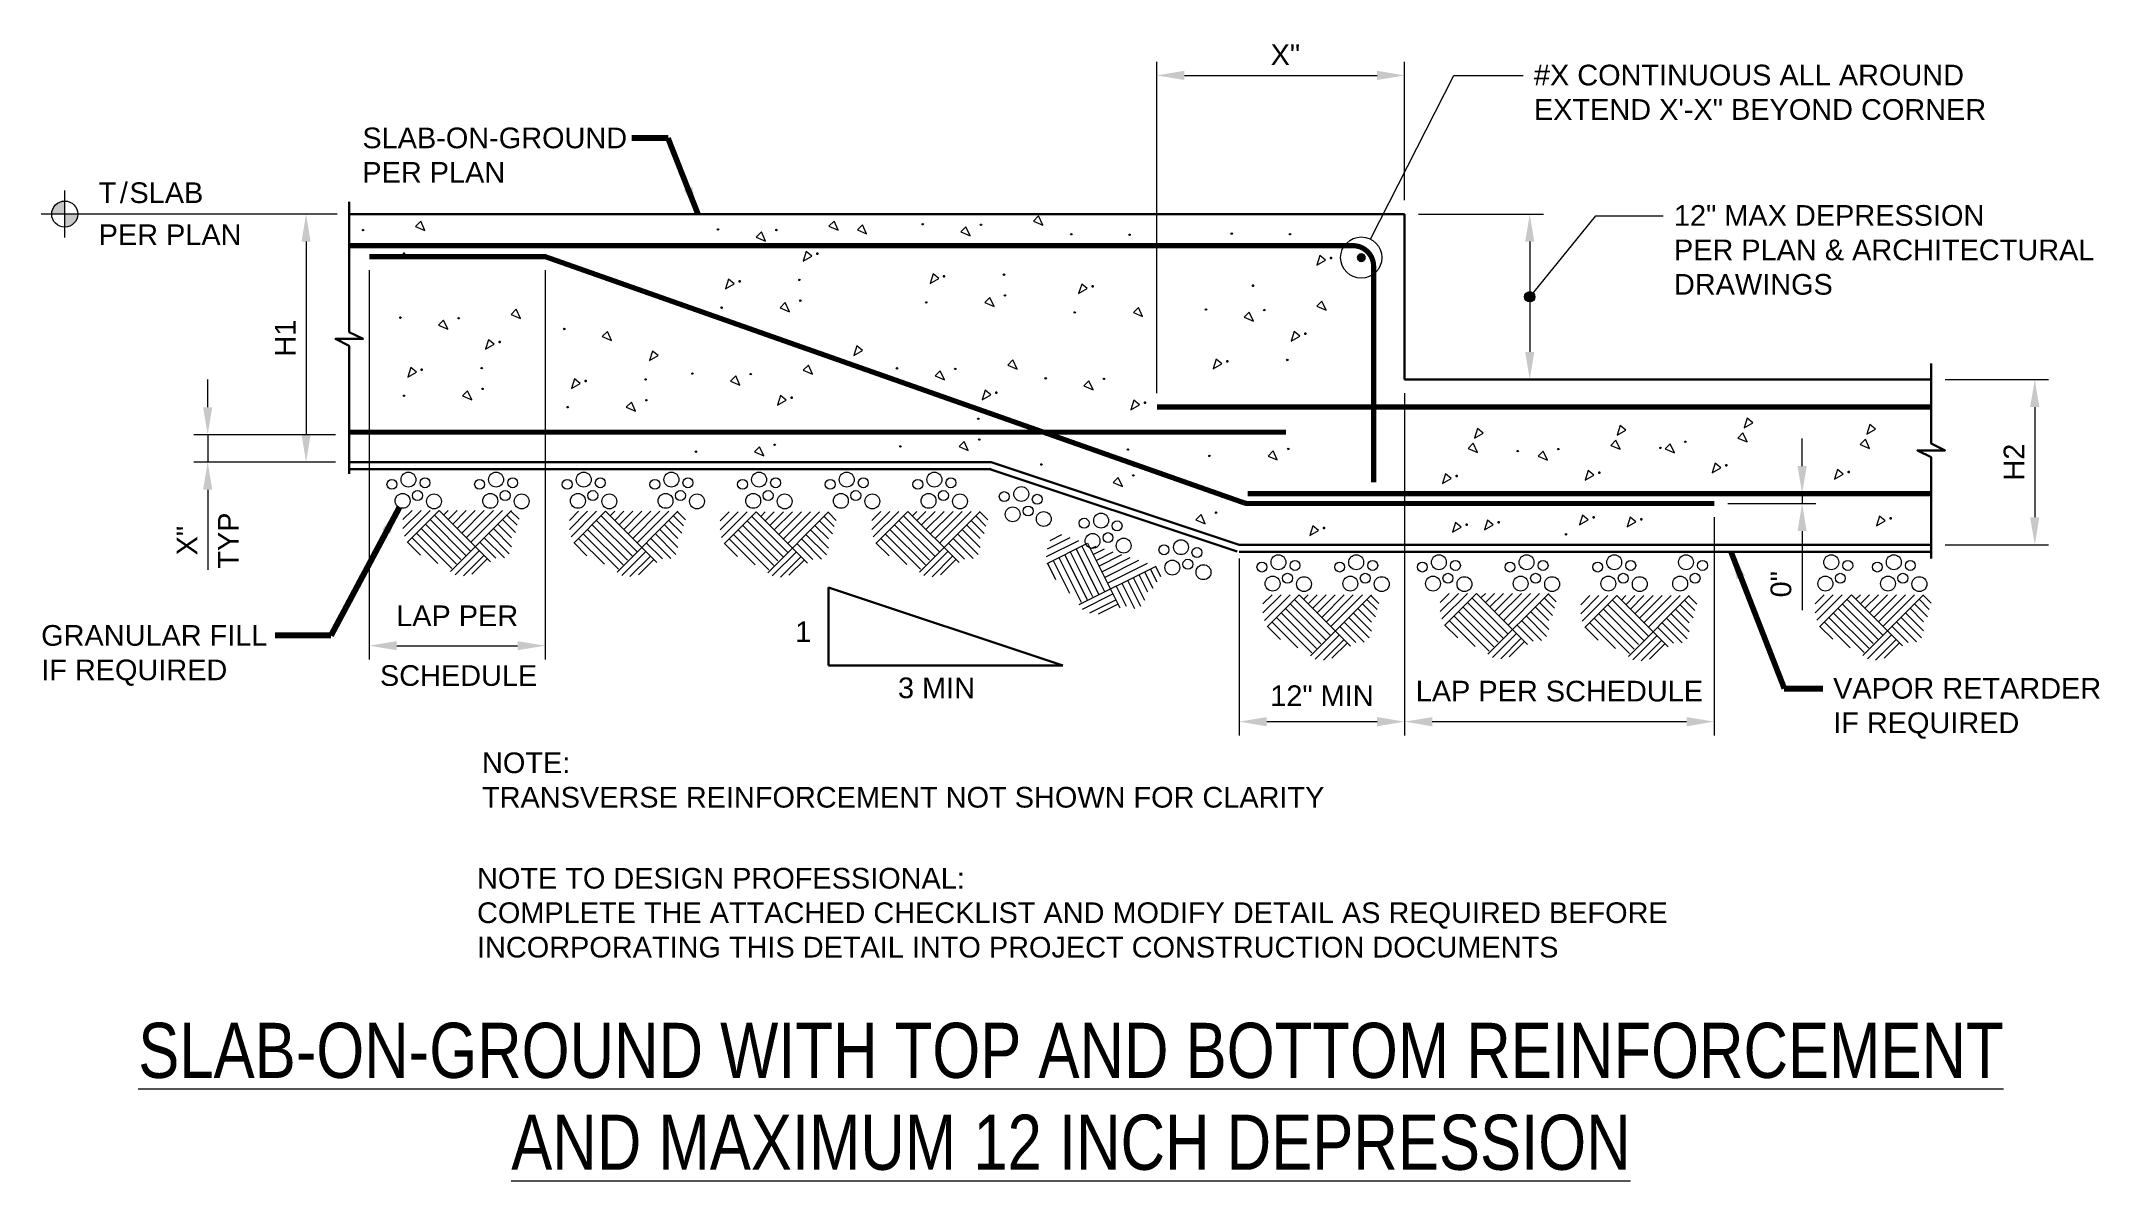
# Model space of a CAD drawing. Header units: inches. Extents: x 762 to 912, y 573 to 656.
import ezdxf

# ---------------------------------------------------------------- set-up
doc = ezdxf.new("R2010")
doc.units = ezdxf.units.IN
doc.header["$LTSCALE"] = 5
doc.header["$MEASUREMENT"] = 0
doc.linetypes.add('HIDDEN', pattern=[0.375, 0.25, -0.125])
for name, color, linetype, lineweight in [('S-ANNO-DIMS', 1, 'Continuous', 20), ('S-ANNO-TEXT', 7, 'Continuous', 20), ('S-DELT-PATT', 7, 'Continuous', 15), ('S-DETL', 3, 'Continuous', 30)]:
    doc.layers.add(name, color=color, linetype=linetype, lineweight=lineweight)
doc.styles.add('Romans', font='arial.ttf')
doc.dimstyles.get("Standard").update_dxf_attribs({"dimtxt": 0.18, "dimasz": 0.18, "dimexe": 0.18, "dimexo": 0.0625, "dimgap": 0.09, "dimtad": 0, "dimtih": 1, "dimtoh": 1, "dimdec": 4, "dimzin": 0, "dimdsep": 46, "dimtxsty": 'Standard', "dimcen": 0.09, "dimadec": 0, "dimazin": 0, "dimtfac": 1, "dimtdec": 4, "dimtofl": 0, "dimtmove": 0, "dimatfit": 3, "dimfxl": 1, "dimtolj": 1, "dimtzin": 0, "dimarcsym": 0})

# ---------------------------------------------------------------- blocks, each defined once
blk = doc.blocks.new('*D1')
at = {"layer": 'Defpoints', "color": 0, "transparency": 16777216}
for p in [(861.21, 631.02), (849.21, 619.02), (861.21, 606.19)]:
    blk.add_point(p, dxfattribs=at)
at = {"layer": 'S-ANNO-DIMS', "transparency": 16777216}
for p, q in [((861.21, 630.02), (861.21, 605.19)), ((849.21, 618.02), (849.21, 605.19)), ((851.21, 606.19), (859.21, 606.19))]:
    blk.add_line(p, q, dxfattribs=at)
for points in [[(851.21, 606.52), (851.21, 605.85), (849.21, 606.19)], [(859.21, 606.52), (859.21, 605.85), (861.21, 606.19)]]:
    blk.add_solid(points, dxfattribs=at)
blk = doc.blocks.new('*D2')
at = {"layer": 'Defpoints', "color": 0, "transparency": 16777216}
for p in [(786.09, 639.94), (798.85, 639.94), (798.85, 611.7)]:
    blk.add_point(p, dxfattribs=at)
at = {"layer": 'S-ANNO-DIMS', "transparency": 16777216}
for p, q in [((786.09, 638.94), (786.09, 610.7)), ((798.85, 638.94), (798.85, 610.7)), ((788.09, 611.7), (796.85, 611.7))]:
    blk.add_line(p, q, dxfattribs=at)
for points in [[(788.09, 612.03), (788.09, 611.37), (786.09, 611.7)], [(796.85, 612.03), (796.85, 611.37), (798.85, 611.7)]]:
    blk.add_solid(points, dxfattribs=at)
blk = doc.blocks.new('*D3')
at = {"layer": 'Defpoints', "color": 0, "transparency": 16777216}
for p in [(899.42, 631.02), (899.42, 619.02), (906.93, 619.02)]:
    blk.add_point(p, dxfattribs=at)
at = {"layer": 'S-ANNO-DIMS', "transparency": 16777216}
for p, q in [((900.42, 631.02), (907.93, 631.02)), ((906.93, 629.02), (906.93, 621.02)), ((900.42, 619.02), (907.93, 619.02))]:
    blk.add_line(p, q, dxfattribs=at)
for points in [[(906.59, 629.02), (907.26, 629.02), (906.93, 631.02)], [(906.59, 621.02), (907.26, 621.02), (906.93, 619.02)]]:
    blk.add_solid(points, dxfattribs=at)
at = {"layer": 'S-ANNO-DIMS', "transparency": 16777216, "insert": (905.42, 625.02), "char_height": 1.5, "attachment_point": 5, "rotation": 90, "style": 'Romans'}
blk.add_mtext('\\A1;H2', dxfattribs=at)
blk = doc.blocks.new('*D4')
at = {"layer": 'Defpoints', "color": 0, "transparency": 16777216}
for p in [(883.67, 622.02), (885.43, 622.73), (890.05, 622.02)]:
    blk.add_point(p, dxfattribs=at)
at = {"layer": 'S-ANNO-DIMS', "transparency": 16777216}
for p, q in [((890.05, 624.73), (890.05, 626.73)), ((884.67, 622.02), (891.05, 622.02)), ((886.43, 622.73), (891.05, 622.73)), ((890.05, 622.73), (890.05, 622.02)), ((890.05, 620.02), (890.05, 614.29))]:
    blk.add_line(p, q, dxfattribs=at)
for points in [[(889.72, 624.73), (890.38, 624.73), (890.05, 622.73)], [(889.72, 620.02), (890.38, 620.02), (890.05, 622.02)]]:
    blk.add_solid(points, dxfattribs=at)
at = {"layer": 'S-ANNO-DIMS', "transparency": 16777216, "insert": (888.52, 616.16), "char_height": 1.5, "attachment_point": 5, "rotation": 90, "style": 'Romans'}
blk.add_mtext('\\A1;0"', dxfattribs=at)
blk = doc.blocks.new('*D5')
at = {"layer": 'Defpoints', "color": 0, "transparency": 16777216}
for p in [(861.21, 622.02), (883.67, 622.02), (883.67, 606.19)]:
    blk.add_point(p, dxfattribs=at)
at = {"layer": 'S-ANNO-DIMS', "transparency": 16777216}
for p, q in [((861.21, 621.02), (861.21, 605.19)), ((883.67, 621.02), (883.67, 605.19)), ((863.21, 606.19), (881.67, 606.19))]:
    blk.add_line(p, q, dxfattribs=at)
for points in [[(863.21, 606.52), (863.21, 605.85), (861.21, 606.19)], [(881.67, 606.52), (881.67, 605.85), (883.67, 606.19)]]:
    blk.add_solid(points, dxfattribs=at)
blk = doc.blocks.new('*D6')
at = {"layer": 'Defpoints', "color": 0, "transparency": 16777216}
for p in [(784.65, 643.02), (781.51, 625.02), (784.65, 625.02)]:
    blk.add_point(p, dxfattribs=at)
at = {"layer": 'S-ANNO-DIMS', "transparency": 16777216}
for p, q in [((783.65, 643.02), (780.51, 643.02)), ((781.51, 641.02), (781.51, 627.02)), ((783.65, 625.02), (780.51, 625.02))]:
    blk.add_line(p, q, dxfattribs=at)
for points in [[(781.18, 641.02), (781.84, 641.02), (781.51, 643.02)], [(781.18, 627.02), (781.84, 627.02), (781.51, 625.02)]]:
    blk.add_solid(points, dxfattribs=at)
at = {"layer": 'S-ANNO-DIMS', "transparency": 16777216, "insert": (780, 634.02), "char_height": 1.5, "attachment_point": 5, "rotation": 90, "style": 'Romans'}
blk.add_mtext('\\A1;H1', dxfattribs=at)
blk = doc.blocks.new('*D0')
at = {"layer": 'Defpoints', "color": 0, "transparency": 16777216}
for p in [(861.21, 653.08), (861.21, 643.02), (843.23, 629.02)]:
    blk.add_point(p, dxfattribs=at)
at = {"layer": 'S-ANNO-DIMS', "transparency": 16777216}
for p, q in [((843.23, 630.02), (843.23, 654.08)), ((845.23, 653.08), (859.21, 653.08)), ((861.21, 644.02), (861.21, 654.08))]:
    blk.add_line(p, q, dxfattribs=at)
for points in [[(845.23, 653.42), (845.23, 652.75), (843.23, 653.08)], [(859.21, 653.42), (859.21, 652.75), (861.21, 653.08)]]:
    blk.add_solid(points, dxfattribs=at)
at = {"layer": 'S-ANNO-DIMS', "transparency": 16777216, "insert": (852.56, 654.58), "char_height": 1.5, "attachment_point": 5, "style": 'Romans'}
blk.add_mtext('\\A1;X"', dxfattribs=at)

msp = doc.modelspace()

# ---------------------------------------------------------------- hatches: boundary and pattern name
at = {"layer": 'S-ANNO-DIMS'}
h = msp.add_hatch(color=256, dxfattribs=at)
h.dxf.hatch_style = 1
h.paths.add_polyline_path([(870.2878293, 637.3947557, -1), (870.2878293, 636.6447557, -1)])
h = msp.add_hatch(color=256, dxfattribs=at)
h.dxf.hatch_style = 1
h.paths.add_polyline_path([(870.2878293, 637.3947557, -1), (870.2878293, 636.6447557, -1)])
h = msp.add_hatch(color=256, dxfattribs=at)
h.dxf.hatch_style = 1
h.paths.add_polyline_path([(870.2878293, 637.3947557, -1), (870.2878293, 636.6447557, -1)])
at = {"layer": 'S-ANNO-TEXT'}
h = msp.add_hatch(color=256, dxfattribs=at)
h.dxf.hatch_style = 1
edge = h.paths.add_edge_path()
edge.add_arc((764.0007213, 643.0197557), 0.945832, 90, 180)
edge.add_line((763.0548893, 643.0197557), (764.0007213, 643.0197557))
edge.add_line((764.0007213, 643.0197557), (764.0007213, 643.9655877))
edge = h.paths.add_edge_path()
edge.add_line((764.0007213, 643.0197557), (764.0007213, 642.0739237))
edge.add_arc((764.0007213, 643.0197557), 0.945832, 270, 360)
edge.add_line((764.9465533, 643.0197557), (764.0007213, 643.0197557))
at = {"layer": 'S-DETL', "linetype": 'Continuous'}
h = msp.add_hatch(color=256, dxfattribs=at)
h.dxf.hatch_style = 1
h.paths.add_polyline_path([(857.8162504, 639.8601786, 1), (858.3162504, 639.8601786, 1)])

# ---------------------------------------------------------------- linework, layer by layer
at = {"layer": 'S-ANNO-DIMS'}
for p, q in [((862.2131944, 643.0197557), (871.2878293, 643.0197557)), ((870.2878293, 641.0197557), (870.2878293, 633.0197557)), ((774.3701205, 629.0074838), (774.3701205, 631.0074838)), ((882.0512998, 631.0197557), (869.2878293, 631.0197557)), ((783.6374579, 627.0074838), (773.3701205, 627.0074838)), ((774.3701205, 627.0074838), (774.3701205, 625.0197557)), ((783.647812, 625.0197557), (773.3701205, 625.0197557)), ((774.3701205, 623.0197557), (774.3701205, 617.2076707))]:
    msp.add_line(p, q, dxfattribs=at)
msp.add_lwpolyline([(870.2878293, 636.9866744), (875.0929588, 642.8955871), (879.9740409, 642.8955871)], dxfattribs=at)
msp.add_circle((870.2878293, 637.0197557), 0.375, dxfattribs=at)
msp.add_circle((870.2878293, 637.0197557), 0.375, dxfattribs=at)
msp.add_circle((870.2878293, 637.0197557), 0.375, dxfattribs=at)
for points in [[(869.954496, 641.0197557), (870.6211626, 641.0197557), (870.2878293, 643.0197557)], [(869.954496, 633.0197557), (870.6211626, 633.0197557), (870.2878293, 631.0197557)], [(774.0367871, 629.0074838), (774.7034538, 629.0074838), (774.3701205, 627.0074838)], [(774.0367871, 623.0197557), (774.7034538, 623.0197557), (774.3701205, 625.0197557)]]:
    msp.add_solid(points, dxfattribs=at)
at = {"layer": 'S-ANNO-TEXT'}
for p, q in [((764.0007213, 641.3092744), (764.0007213, 644.7302369)), ((783.7671058, 643.0197557), (762.2902401, 643.0197557)), ((764.0007213, 642.4441723), (764.0007213, 643.5953391))]:
    msp.add_line(p, q, dxfattribs=at)
msp.add_lwpolyline([(858.7449007, 641.1944945), (864.7918336, 653.0835617), (869.8154007, 653.0835617)], dxfattribs=at)
for centre, radius in [((764.0007213, 643.0197557), 0.945832), ((858.0662504, 639.8601786), 1.4969854)]:
    msp.add_circle(centre, radius, dxfattribs=at)
at = {"layer": 'S-DELT-PATT'}
for p, q in [((788.540405, 620.1934561), (789.8513852, 621.5044364)), ((788.540405, 620.8489462), (789.1958951, 621.5044364)), ((788.6510189, 619.6485799), (790.5068754, 621.5044364)), ((788.8423811, 619.184452), (791.1623655, 621.5044364)), ((791.1623655, 621.5044364), (794.8800843, 617.7867176)), ((791.4901106, 621.1766913), (791.8178556, 621.5044364)), ((791.8178556, 620.8489462), (792.4733458, 621.5044364)), ((791.9928305, 617.0909804), (796.4062865, 621.5044364)), ((792.1456007, 620.5212012), (793.1288359, 621.5044364)), ((792.4733458, 620.1934561), (793.784326, 621.5044364)), ((792.8010908, 619.8657111), (794.4398161, 621.5044364)), ((793.1288359, 619.537966), (795.0953063, 621.5044364)), ((793.4565809, 619.2102209), (795.7507964, 621.5044364)), ((796.3741675, 621.4723174), (796.9584796, 620.8879971)), ((800.6226765, 620.1415538), (801.9336567, 621.4525341)), ((800.6226765, 620.797044), (801.2781666, 621.4525341)), ((800.7332904, 619.5966777), (802.5891469, 621.4525341)), ((800.9246526, 619.1325497), (803.244637, 621.4525341)), ((803.244637, 621.4525341), (806.9623558, 617.7348153)), ((803.5723821, 621.124789), (803.9001271, 621.4525341)), ((803.9001271, 620.797044), (804.5556173, 621.4525341)), ((804.075102, 617.0390781), (808.488558, 621.4525341)), ((804.2278722, 620.4692989), (805.2111074, 621.4525341)), ((804.5556173, 620.1415538), (805.8665975, 621.4525341)), ((804.8833623, 619.8138088), (806.5220876, 621.4525341)), ((805.2111074, 619.4860637), (807.1775778, 621.4525341)), ((805.5388524, 619.1583186), (807.8330679, 621.4525341)), ((808.456439, 621.4204151), (809.0407511, 620.8360948)), ((811.547785, 620.1003498), (812.8587653, 621.41133)), ((811.547785, 620.7558399), (812.2032752, 621.41133)), ((811.658399, 619.5554736), (813.5142554, 621.41133)), ((811.8497612, 619.0913456), (814.1697456, 621.41133)), ((814.1697456, 621.41133), (817.8874643, 617.6936113)), ((814.4974906, 621.083585), (814.8252357, 621.41133)), ((814.8252357, 620.7558399), (815.4807258, 621.41133)), ((815.0002106, 616.9978741), (819.4136666, 621.41133)), ((815.1529808, 620.4280949), (816.1362159, 621.41133)), ((815.4807258, 620.1003498), (816.7917061, 621.41133)), ((815.8084709, 619.7726047), (817.4471962, 621.41133)), ((816.1362159, 619.4448597), (818.1026863, 621.41133)), ((816.463961, 619.1171146), (818.7581765, 621.41133)), ((819.3815476, 621.379211), (819.9658597, 620.7948907)), ((822.5514737, 620.1340262), (823.862454, 621.4450065)), ((822.5514737, 620.7895164), (823.2069639, 621.4450065)), ((822.6620877, 619.5891501), (824.5179441, 621.4450065)), ((822.8534498, 619.1250221), (825.1734342, 621.4450065)), ((825.1734342, 621.4450065), (828.891153, 617.7272877)), ((825.5011793, 621.1172614), (825.8289244, 621.4450065)), ((825.8289244, 620.7895164), (826.4844145, 621.4450065)), ((826.0038993, 617.0315505), (830.4173553, 621.4450065)), ((826.1566694, 620.4617713), (827.1399046, 621.4450065)), ((826.4844145, 620.1340262), (827.7953947, 621.4450065)), ((826.8121596, 619.8062812), (828.4508849, 621.4450065)), ((827.1399046, 619.4785361), (829.106375, 621.4450065)), ((827.4676497, 619.1507911), (829.7618651, 621.4450065)), ((830.3852362, 621.4128875), (830.9695483, 620.8285672)), ((789.5236402, 619.8657111), (792.0820919, 617.3072511)), ((789.8513852, 620.1934561), (792.4268879, 617.6179535)), ((790.1791303, 620.5212012), (792.737582, 617.9627413)), ((790.5068754, 620.8489462), (793.1335226, 618.222299)), ((790.8346204, 621.1766913), (793.4442168, 618.567095)), ((794.7675612, 619.8657111), (796.2554255, 618.3778468)), ((795.0953063, 620.1934561), (796.4062865, 618.8824759)), ((795.4230513, 620.5212012), (796.4062865, 619.537966)), ((795.7507964, 620.8489462), (796.6931208, 619.9066136)), ((796.0785415, 621.1766913), (796.8162874, 620.4389372)), ((801.9336567, 620.1415538), (804.5091594, 617.5660512)), ((802.2614018, 620.4692989), (804.8198535, 617.910839)), ((802.5891469, 620.797044), (805.2157941, 618.1703967)), ((802.9168919, 621.124789), (805.5264883, 618.5151927)), ((807.1775778, 620.1415538), (808.488558, 618.8305736)), ((807.5053228, 620.4692989), (808.488558, 619.4860637)), ((807.8330679, 620.797044), (808.7753923, 619.8547114)), ((808.160813, 621.124789), (808.8985589, 620.3870349)), ((812.8587653, 620.1003498), (815.434268, 617.5248471)), ((813.1865104, 620.4280949), (815.7449621, 617.869635)), ((813.5142554, 620.7558399), (816.1409027, 618.1291927)), ((813.8420005, 621.083585), (816.4515968, 618.4739887)), ((818.1026863, 620.1003498), (819.4136666, 618.7893695)), ((818.4304314, 620.4280949), (819.4136666, 619.4448597)), ((818.7581765, 620.7558399), (819.7005009, 619.8135073)), ((819.0859215, 621.083585), (819.8236675, 620.3458308)), ((823.862454, 620.1340262), (826.4379566, 617.5585236)), ((824.190199, 620.4617713), (826.7486508, 617.9033114)), ((824.5179441, 620.7895164), (827.1445914, 618.1628691)), ((824.8456892, 621.1172614), (827.4552855, 618.5076651)), ((829.106375, 620.1340262), (830.4173553, 618.823046)), ((829.4341201, 620.4617713), (830.4173553, 619.4785361)), ((829.7618651, 620.7895164), (830.7041895, 619.8471838)), ((830.0896102, 621.1172614), (830.8273561, 620.3795073)), ((788.8681501, 619.2102209), (789.8070413, 618.2713296)), ((789.1958951, 619.537966), (791.0724241, 617.6614289)), ((792.3273915, 616.8514737), (794.0662921, 618.5903743)), ((794.1120711, 619.2102209), (795.2760167, 618.0462671)), ((794.4398161, 619.537966), (795.8935785, 618.0841954)), ((800.9504215, 619.1583186), (801.8893128, 618.2194274)), ((801.2781666, 619.4860637), (803.1546956, 617.6095266)), ((801.6059117, 619.8138088), (804.1643634, 617.2553489)), ((804.409663, 616.7995714), (806.1485636, 618.538472)), ((806.1943426, 619.1583186), (807.3582882, 617.9943648)), ((806.5220876, 619.4860637), (807.97585, 618.0322931)), ((806.8498327, 619.8138088), (808.337697, 618.3259445)), ((811.8755301, 619.1171146), (812.8144214, 618.1782233)), ((812.2032752, 619.4448597), (814.0798041, 617.5683225)), ((812.5310202, 619.7726047), (815.089472, 617.2141448)), ((815.3347716, 616.7583674), (817.0736722, 618.497268)), ((817.1194511, 619.1171146), (818.2833968, 617.9531608)), ((817.4471962, 619.4448597), (818.9009586, 617.9910891)), ((817.7749413, 619.7726047), (819.2628055, 618.2847405)), ((822.8792188, 619.1507911), (823.8181101, 618.2118998)), ((823.2069639, 619.4785361), (825.0834928, 617.601999)), ((823.5347089, 619.8062812), (826.0931606, 617.2478213)), ((826.3384603, 616.7920438), (828.0773609, 618.5309444)), ((828.1231398, 619.1507911), (829.2870854, 617.9868372)), ((828.4508849, 619.4785361), (829.9046473, 618.0247655)), ((828.7786299, 619.8062812), (830.2664942, 618.3184169)), ((835.2298745, 618.1697341), (837.5768759, 619.344464)), ((835.2648562, 617.6689242), (838.1988152, 619.1374404)), ((835.2970106, 618.7216564), (836.9549366, 619.5514877)), ((835.5040343, 619.3435957), (836.3329972, 619.7585114)), ((836.9553707, 618.5150669), (838.5748306, 615.2795234)), ((837.3698522, 618.7225247), (839.0324815, 615.4007457)), ((837.7843337, 618.9299826), (839.43617, 615.629767)), ((838.1988152, 619.1374404), (840.5520768, 614.4358422)), ((838.406273, 618.7229589), (838.8207545, 618.9304167)), ((838.6137308, 618.3084774), (839.4426938, 618.7233931)), ((838.8211887, 617.8939959), (840.0646331, 618.5163694)), ((792.924076, 616.7662354), (794.4072535, 618.2494129)), ((793.5378032, 616.9026183), (794.6459257, 618.0107407)), ((805.0063475, 616.7143331), (806.489525, 618.1975106)), ((805.6200747, 616.850716), (806.7281972, 617.9588385)), ((815.9314561, 616.6731291), (817.4146336, 618.1563066)), ((816.5451833, 616.809512), (817.6533057, 617.9176344)), ((826.9351447, 616.7068055), (828.4183223, 618.189983)), ((827.548872, 616.8431884), (828.6569944, 617.9513109)), ((835.2974448, 617.6852356), (835.8917492, 616.4978705)), ((835.7119263, 617.8926934), (836.899739, 615.5195408)), ((836.1264078, 618.1001512), (837.7458677, 614.8646077)), ((836.5408892, 618.3076091), (838.1711447, 615.0505099)), ((837.5928702, 614.6875981), (843.1743297, 617.4812511)), ((839.0286465, 617.4795144), (840.6865725, 618.3093457)), ((839.2361043, 617.0650329), (841.3085118, 618.1023221)), ((839.4435622, 616.6505515), (841.9304511, 617.8952984)), ((839.65102, 616.23607), (842.5523904, 617.6882748)), ((841.9308853, 616.8588776), (842.5532587, 615.6154332)), ((842.3453667, 617.0663355), (842.9418417, 615.8746209)), ((842.7598482, 617.2737933), (843.226828, 616.340798)), ((843.1337105, 617.4609202), (843.5035689, 616.7219645)), ((837.8346635, 614.3546858), (840.0337572, 615.4553845)), ((840.2729593, 616.0290463), (841.0097173, 614.5570593)), ((840.6874408, 616.2365041), (841.6076485, 614.3980016)), ((841.1019223, 616.443962), (842.0437186, 614.5623404)), ((841.5164038, 616.6514198), (842.3462351, 614.9934938)), ((850.9327977, 614.0745877), (852.243778, 615.385568)), ((850.9327977, 614.7300779), (851.5882879, 615.385568)), ((851.0434117, 613.5297116), (852.8992681, 615.385568)), ((851.2347738, 613.0655836), (853.5547582, 615.385568)), ((853.5547582, 615.385568), (857.272477, 611.6678492)), ((853.8825033, 615.0578229), (854.2102484, 615.385568)), ((854.2102484, 614.7300779), (854.8657385, 615.385568)), ((854.3852233, 610.972112), (858.7986793, 615.385568)), ((854.5379934, 614.4023328), (855.5212286, 615.385568)), ((854.8657385, 614.0745877), (856.1767187, 615.385568)), ((855.1934836, 613.7468427), (856.8322089, 615.385568)), ((855.5212286, 613.4190976), (857.487699, 615.385568)), ((855.8489737, 613.0913525), (858.1431891, 615.385568)), ((863.7961377, 614.1835117), (865.107118, 615.494492)), ((863.7961377, 614.8390018), (864.4516278, 615.494492)), ((863.9067517, 613.6386355), (865.7626081, 615.494492)), ((864.0981138, 613.1745076), (866.4180982, 615.494492)), ((866.4180982, 615.494492), (870.135817, 611.7767732)), ((866.7458433, 615.1667469), (867.0735884, 615.494492)), ((867.0735884, 614.8390018), (867.7290785, 615.494492)), ((867.2485633, 611.081036), (871.6620192, 615.494492)), ((867.4013334, 614.5112568), (868.3845686, 615.494492)), ((867.7290785, 614.1835117), (869.0400587, 615.494492)), ((868.0568235, 613.8557666), (869.6955489, 615.494492)), ((868.3845686, 613.5280216), (870.351039, 615.494492)), ((868.7123137, 613.2002765), (871.0065291, 615.494492)), ((871.6299002, 615.4623729), (872.2142123, 614.8780527)), ((890.9991335, 614.0856506), (892.3101138, 615.3966309)), ((890.9991335, 614.7411407), (891.6546236, 615.3966309)), ((891.1097475, 613.5407744), (892.9656039, 615.3966309)), ((891.3011096, 613.0766465), (893.621094, 615.3966309)), ((893.621094, 615.3966309), (897.3388128, 611.6789121)), ((893.9488391, 615.0688858), (894.2765841, 615.3966309)), ((894.2765841, 614.7411407), (894.9320743, 615.3966309)), ((894.451559, 610.9831749), (898.865015, 615.3966309)), ((894.6043292, 614.4133957), (895.5875644, 615.3966309)), ((894.9320743, 614.0856506), (896.2430545, 615.3966309)), ((895.2598193, 613.7579056), (896.8985447, 615.3966309)), ((895.5875644, 613.4301605), (897.5540348, 615.3966309)), ((895.9153095, 613.1024154), (898.2095249, 615.3966309)), ((898.832896, 615.3645119), (899.4172081, 614.7801916)), ((838.3738862, 614.0853594), (840.2495807, 615.024189)), ((838.9992741, 614.0209279), (840.4006567, 614.7223532)), ((852.243778, 614.0745877), (854.8192806, 611.4990851)), ((852.571523, 614.4023328), (855.1299748, 611.8438729)), ((852.8992681, 614.7300779), (855.5259154, 612.1034306)), ((853.2270132, 615.0578229), (855.8366095, 612.4482266)), ((857.487699, 614.0745877), (858.7986793, 612.7636075)), ((857.8154441, 614.4023328), (858.7986793, 613.4190976)), ((858.1431891, 614.7300779), (859.0855135, 613.7877452)), ((858.4709342, 615.0578229), (859.2086801, 614.3200688)), ((858.7665602, 615.353449), (859.3508723, 614.7691287)), ((865.107118, 614.1835117), (867.6826206, 611.6080091)), ((865.434863, 614.5112568), (867.9933147, 611.9527969)), ((865.7626081, 614.8390018), (868.3892554, 612.2123546)), ((866.0903532, 615.1667469), (868.6999495, 612.5571506)), ((870.351039, 614.1835117), (871.6620192, 612.8725314)), ((870.6787841, 614.5112568), (871.6620192, 613.5280216)), ((871.0065291, 614.8390018), (871.9488535, 613.8966692)), ((871.3342742, 615.1667469), (872.0720201, 614.4289928)), ((873.9886958, 614.0201257), (875.2996761, 615.331106)), ((873.9886958, 614.6756159), (874.644186, 615.331106)), ((874.0993098, 613.4752496), (875.9551662, 615.331106)), ((874.2906719, 613.0111216), (876.6106563, 615.331106)), ((875.2996761, 614.0201257), (877.8751787, 611.4446231)), ((875.6274211, 614.3478708), (878.1858729, 611.7894109)), ((875.9551662, 614.6756159), (878.5818135, 612.0489686)), ((876.2829113, 615.0033609), (878.8925076, 612.3937646)), ((876.6106563, 615.331106), (880.3283751, 611.6133872)), ((876.9384014, 615.0033609), (877.2661465, 615.331106)), ((877.2661465, 614.6756159), (877.9216366, 615.331106)), ((877.4411214, 610.91765), (881.8545774, 615.331106)), ((877.5938915, 614.3478708), (878.5771267, 615.331106)), ((877.9216366, 614.0201257), (879.2326168, 615.331106)), ((878.2493817, 613.6923807), (879.888107, 615.331106)), ((878.5771267, 613.3646356), (880.5435971, 615.331106)), ((878.9048718, 613.0368905), (881.1990872, 615.331106)), ((880.5435971, 614.0201257), (881.8545774, 612.7091455)), ((880.8713422, 614.3478708), (881.8545774, 613.3646356)), ((881.1990872, 614.6756159), (882.1414116, 613.7332833)), ((881.5268323, 615.0033609), (882.2645782, 614.2656068)), ((881.8224583, 615.298987), (882.4067704, 614.7146667)), ((892.3101138, 614.0856506), (894.8856164, 611.510148)), ((892.6378588, 614.4133957), (895.1963105, 611.8549358)), ((892.9656039, 614.7411407), (895.5922511, 612.1144935)), ((893.2933489, 615.0688858), (895.9029453, 612.4592895)), ((897.5540348, 614.0856506), (898.865015, 612.7746704)), ((897.8817798, 614.4133957), (898.865015, 613.4301605)), ((898.2095249, 614.7411407), (899.1518493, 613.7988081)), ((898.53727, 615.0688858), (899.2750159, 614.3311317)), ((851.2605428, 613.0913525), (852.1994341, 612.1524613)), ((851.5882879, 613.4190976), (853.4648168, 611.5425605)), ((851.9160329, 613.7468427), (854.4744846, 611.1883828)), ((854.7197843, 610.7326053), (856.4586849, 612.4715059)), ((856.5044638, 613.0913525), (857.6684094, 611.9273987)), ((856.8322089, 613.4190976), (858.2859713, 611.965327)), ((857.1599539, 613.7468427), (858.6478182, 612.2589784)), ((864.1238828, 613.2002765), (865.0627741, 612.2613852)), ((864.4516278, 613.5280216), (866.3281568, 611.6514844)), ((864.7793729, 613.8557666), (867.3378246, 611.2973067)), ((867.5831243, 610.8415293), (869.3220249, 612.5804299)), ((869.3678038, 613.2002765), (870.5317494, 612.0363227)), ((869.6955489, 613.5280216), (871.1493113, 612.074251)), ((870.0232939, 613.8557666), (871.5111582, 612.3679024)), ((874.3164409, 613.0368905), (875.2553322, 612.0979993)), ((874.644186, 613.3646356), (876.5207149, 611.4880985)), ((874.971931, 613.6923807), (877.5303827, 611.1339208)), ((877.7756824, 610.6781433), (879.514583, 612.4170439)), ((879.5603619, 613.0368905), (880.7243075, 611.8729367)), ((879.888107, 613.3646356), (881.3418694, 611.910865)), ((880.215852, 613.6923807), (881.7037163, 612.2045164)), ((891.3268786, 613.1024154), (892.2657699, 612.1635241)), ((891.6546236, 613.4301605), (893.5311526, 611.5536233)), ((891.9823687, 613.7579056), (894.5408204, 611.1994456)), ((894.7861201, 610.7436682), (896.5250207, 612.4825688)), ((896.5707996, 613.1024154), (897.7347452, 611.9384616)), ((896.8985447, 613.4301605), (898.352307, 611.9763899)), ((897.2262897, 613.7579056), (898.714154, 612.2700413)), ((855.3164687, 610.647367), (856.7996463, 612.1305445)), ((855.930196, 610.7837499), (857.0383184, 611.8918724)), ((868.1798087, 610.756291), (869.6629862, 612.2394685)), ((868.793536, 610.8926739), (869.9016584, 612.0007963)), ((878.3723668, 610.592905), (879.8555444, 612.0760825)), ((878.9860941, 610.7292879), (880.0942165, 611.8374104)), ((895.3828045, 610.6584299), (896.865982, 612.1416074)), ((895.9965317, 610.7948128), (897.1046542, 611.9029352))]:
    msp.add_line(p, q, dxfattribs=at)
at = {"layer": 'S-DELT-PATT', "flags": 128}
for points in [[(789.4576793, 642.1267616), (790.1319423, 641.8391113), (789.832572, 642.5016544)], [(819.438163, 642.1363652), (820.1124259, 641.8487149), (819.8130557, 642.5112579)], [(821.5055761, 641.8662456), (822.179839, 641.5785953), (821.8804688, 642.2411383)], [(834.2810892, 642.5147103), (834.9553522, 642.22706), (834.655982, 642.889603)], [(814.1654024, 641.3486412), (814.8396654, 641.0609909), (814.5402951, 641.7235339)], [(829.0083287, 641.7269863), (829.6825916, 641.439336), (829.3832214, 642.101879)], [(817.8004821, 640.3063374), (817.580191, 639.6071628), (818.2102601, 639.9699283)], [(855.0592564, 640.0036637), (854.8389653, 639.3044891), (855.4690344, 639.6672546)], [(812.1536592, 638.2940427), (811.9333681, 637.5948681), (812.5634372, 637.9576336)], [(826.9965855, 638.6723878), (826.7762944, 637.9732132), (827.4063635, 638.3359786)], [(837.7804253, 637.945969), (837.5601342, 637.2467944), (838.1902033, 637.6095599)], [(815.9028854, 636.2192619), (816.5771484, 635.9316116), (816.2777782, 636.5941546)], [(830.7458117, 636.597607), (831.4200747, 636.3099567), (831.1207044, 636.9724997)], [(854.8334348, 636.3266973), (855.5076978, 636.039047), (855.2083276, 636.7015901)], [(791.1141227, 634.9493599), (791.7883857, 634.6617096), (791.4890154, 635.3242526)], [(796.3868833, 635.7370839), (797.0611462, 635.4494336), (796.761776, 636.1119766)], [(841.5296515, 635.8711882), (842.2039144, 635.5835379), (841.9045442, 636.246081)], [(849.5606743, 635.5389733), (850.2349372, 635.251323), (849.935567, 635.9138661)], [(794.7492024, 633.9070561), (794.5289113, 633.2078815), (795.1589804, 633.5706469)], [(802.9991328, 634.1264534), (803.6733958, 633.8388031), (803.3740255, 634.5013462)], [(821.4771388, 633.4624947), (821.2568477, 632.7633201), (821.8869168, 633.1260856)], [(853.1957539, 634.4966695), (852.9754629, 633.7974949), (853.6055319, 634.1602604)], [(789.1023795, 631.8947614), (788.8820885, 631.1955868), (789.5121575, 631.5583522)], [(806.6342125, 633.0841496), (806.4139214, 632.384975), (807.0439905, 632.7477405)], [(817.5746605, 631.6839936), (818.2489234, 631.3963433), (817.9495532, 632.0588863)], [(832.4175867, 632.0623387), (833.0918497, 631.7746883), (832.7924795, 632.4372314)], [(847.5489311, 632.4843748), (847.32864, 631.7852002), (847.9587091, 632.1479657)], [(800.9873896, 631.0718549), (800.7670986, 630.3726803), (801.3971676, 630.7354458)], [(812.3018999, 630.8962696), (812.9761629, 630.6086193), (812.6767926, 631.2711623)], [(827.1448262, 631.2746147), (827.8190892, 630.9869643), (827.5197189, 631.6495074)], [(837.9286659, 630.5481959), (838.6029289, 630.2605456), (838.3035587, 630.9230886)], [(792.8516057, 629.8199806), (793.5258687, 629.5323303), (793.2264985, 630.1948733)], [(804.7366158, 628.9970741), (805.4108788, 628.7094238), (805.1115086, 629.3719669)], [(815.9369796, 629.8539658), (815.7166885, 629.1547912), (816.3467576, 629.5175566)], [(830.7799058, 630.2323108), (830.5596148, 629.5331363), (831.1896838, 629.8959017)], [(841.5637456, 629.5058921), (841.3434545, 628.8067175), (841.9735236, 629.169483)], [(866.5046771, 627.4563745), (866.284386, 626.7571999), (866.9144551, 627.1199653)], [(876.8588503, 627.6845939), (876.6385592, 626.9854193), (877.2686283, 627.3481848)], [(886.0710206, 628.2171043), (885.8507295, 627.5179297), (886.4807986, 627.8806951)], [(894.9536867, 627.7507889), (894.7333956, 627.0516143), (895.3634647, 627.4143798)], [(814.0393829, 625.7668903), (814.7136459, 625.47924), (814.4142757, 626.141783)], [(828.8823092, 626.1452354), (829.5565722, 625.857585), (829.2572019, 626.5201281)], [(851.2981573, 625.4642166), (851.9724203, 625.1765663), (851.67305, 625.8391093)], [(865.8131168, 626.0108184), (866.4873798, 625.7231681), (866.1880095, 626.3857112)], [(870.8945294, 625.4513138), (871.5687924, 625.1636635), (871.2694221, 625.8262066)], [(876.16729, 626.2390378), (876.8415529, 625.9513875), (876.5421827, 626.6139306)], [(880.1066997, 625.9838242), (880.7809627, 625.6961739), (880.4815925, 626.358717)], [(885.3794603, 626.7715482), (886.0537233, 626.4838979), (885.754353, 627.146441)], [(894.2621263, 626.3052328), (894.9363893, 626.0175825), (894.6370191, 626.6801256)], [(874.5296091, 624.40901), (874.309318, 623.7098354), (874.9393871, 624.0726009)], [(883.7417794, 624.9415204), (883.5214883, 624.2423458), (884.1515574, 624.6051113)], [(892.6244454, 624.475205), (892.4041544, 623.7760304), (893.0342234, 624.1387959)], [(840.0636108, 623.5420257), (840.7378738, 623.2543754), (840.4385036, 623.9169184)], [(864.1754359, 624.1807906), (863.9551448, 623.481616), (864.5852139, 623.8443815)], [(846.065632, 620.8410219), (846.7398949, 620.5533716), (846.4405247, 621.2159146)], [(854.5501014, 620.4050263), (854.3298104, 619.7058517), (854.9598794, 620.0686172)], [(864.9042746, 620.6332457), (864.6839835, 619.9340711), (865.3140526, 620.2968366)], [(867.2213488, 620.8078149), (867.0010577, 620.1086403), (867.6311268, 620.4714058)], [(874.1164449, 621.1657561), (873.8961539, 620.4665815), (874.5262229, 620.829347)], [(877.5755219, 621.0360343), (877.3552308, 620.3368597), (877.9852999, 620.6996252)], [(895.6703583, 621.1022293), (895.4500672, 620.4030547), (896.0801363, 620.7658202)]]:
    msp.add_lwpolyline(points, close=True, dxfattribs=at)
for points in [[(826.3000134, 642.2820316, -1), (826.1963334, 642.2820316, -1)], [(830.5252624, 642.2425751, -1), (830.4215824, 642.2425751, -1)], [(785.7018525, 641.8546265, -1), (785.5981725, 641.8546265, -1)], [(811.4570871, 641.9036866, -1), (811.3534071, 641.9036866, -1)], [(815.6823361, 641.86423, -1), (815.5786561, 641.86423, -1)], [(837.0838532, 641.5556129, -1), (836.9801732, 641.5556129, -1)], [(841.3091022, 641.5161564, -1), (841.2054222, 641.5161564, -1)], [(848.7158615, 641.6010129, -1), (848.6121815, 641.6010129, -1)], [(852.9411105, 641.5615563, -1), (852.8374305, 641.5615563, -1)], [(817.3537518, 638.2434337, -1), (817.2500718, 638.2434337, -1)], [(832.1966781, 638.6217787, -1), (832.0929981, 638.6217787, -1)], [(811.706929, 636.231139, -1), (811.603249, 636.231139, -1)], [(817.4198192, 636.7348507, -1), (817.3161392, 636.7348507, -1)], [(826.5498552, 636.609484, -1), (826.4461752, 636.609484, -1)], [(832.2627455, 637.1131958, -1), (832.1590655, 637.1131958, -1)], [(788.4058074, 635.5044052, -1), (788.3021274, 635.5044052, -1)], [(792.6310565, 635.4649487, -1), (792.5273765, 635.4649487, -1)], [(837.333695, 635.8830653, -1), (837.230015, 635.8830653, -1)], [(846.852359, 636.0940187, -1), (846.748679, 636.0940187, -1)], [(851.077608, 636.0545622, -1), (850.973928, 636.0545622, -1)], [(800.2908175, 634.6814988, -1), (800.1871375, 634.6814988, -1)], [(794.3024721, 631.8441523, -1), (794.1987921, 631.8441523, -1)], [(824.4365109, 631.82966, -1), (824.3328309, 631.82966, -1)], [(828.6617599, 631.7902035, -1), (828.5580799, 631.7902035, -1)], [(852.7490237, 632.4337658, -1), (852.6453437, 632.4337658, -1)], [(794.3685395, 630.3355694, -1), (794.2648595, 630.3355694, -1)], [(806.1874822, 631.0212459, -1), (806.0838022, 631.0212459, -1)], [(809.5935846, 631.4513149, -1), (809.4899046, 631.4513149, -1)], [(813.8188337, 631.4118584, -1), (813.7151537, 631.4118584, -1)], [(835.2203507, 631.1032413, -1), (835.1166707, 631.1032413, -1)], [(839.4455997, 631.0637847, -1), (839.3419197, 631.0637847, -1)], [(788.6556493, 629.8318576, -1), (788.5519693, 629.8318576, -1)], [(800.5406594, 629.0089512, -1), (800.4369794, 629.0089512, -1)], [(806.2535496, 629.512663, -1), (806.1498696, 629.512663, -1)], [(830.3331756, 628.1694071, -1), (830.2294956, 628.1694071, -1)], [(809.8434265, 625.7787673, -1), (809.7397465, 625.7787673, -1)], [(815.5563167, 626.2824791, -1), (815.4526367, 626.2824791, -1)], [(824.6863527, 626.1571124, -1), (824.5826727, 626.1571124, -1)], [(830.399243, 626.6608242, -1), (830.295563, 626.6608242, -1)], [(841.1830827, 625.9344054, -1), (841.0794027, 625.9344054, -1)], [(852.8150911, 625.9798054, -1), (852.7114111, 625.9798054, -1)], [(869.4640493, 625.8235398, -1), (869.3603693, 625.8235398, -1)], [(872.4114632, 625.9669027, -1), (872.3077832, 625.9669027, -1)], [(879.8182225, 626.0517592, -1), (879.7145425, 626.0517592, -1)], [(881.6236335, 626.499413, -1), (881.5199535, 626.499413, -1)], [(834.9140848, 624.8487026, -1), (834.8104048, 624.8487026, -1)], [(847.1022008, 625.4760936, -1), (846.9985208, 625.4760936, -1)], [(841.5805446, 624.0576145, -1), (841.4768646, 624.0576145, -1)], [(847.5825657, 621.3566107, -1), (847.4788857, 621.3566107, -1)], [(872.963157, 619.7787673, -1), (872.859477, 619.7787673, -1)]]:
    msp.add_lwpolyline(points, format="xyb", close=True, dxfattribs=at)
at = {"layer": 'S-DELT-PATT'}
for centre, radius in [((787.7371004, 623.4068885), 0.3599856), ((788.936115, 623.7550621), 0.5399784), ((789.5934637, 622.594671), 0.3599856), ((790.1351295, 623.5229464), 0.3599856), ((794.0969383, 623.4068885), 0.3599856), ((795.2959528, 623.7550621), 0.5399784), ((795.9533015, 622.594671), 0.3599856), ((796.4949674, 623.5229464), 0.3599856), ((800.4567761, 623.4068885), 0.3599856), ((801.6557907, 623.7550621), 0.5399784), ((802.3131394, 622.594671), 0.3599856), ((802.8548052, 623.5229464), 0.3599856), ((806.816614, 623.4068885), 0.3599856), ((808.0156285, 623.7550621), 0.5399784), ((808.6729772, 622.594671), 0.3599856), ((809.214643, 623.5229464), 0.3599856), ((813.1764518, 623.4068885), 0.3599856), ((814.3754663, 623.7550621), 0.5399784), ((815.032815, 622.594671), 0.3599856), ((815.5744809, 623.5229464), 0.3599856), ((819.5362896, 623.4068885), 0.3599856), ((820.7353042, 623.7550621), 0.5399784), ((821.3926529, 622.594671), 0.3599856), ((821.9343187, 623.5229464), 0.3599856), ((825.8961275, 623.4068885), 0.3599856), ((827.095142, 623.7550621), 0.5399784), ((827.7524907, 622.594671), 0.3599856), ((828.2941565, 623.5229464), 0.3599856), ((832.16344, 622.5213391), 0.3599856), ((833.3975722, 622.7104909), 0.5399784), ((788.510507, 622.207874), 0.5399784), ((790.7926657, 622.1692505), 0.5399784), ((794.8703448, 622.207874), 0.5399784), ((797.1525036, 622.1692505), 0.5399784), ((801.2301827, 622.207874), 0.5399784), ((803.5123414, 622.1692505), 0.5399784), ((807.5900205, 622.207874), 0.5399784), ((809.8721792, 622.1692505), 0.5399784), ((813.9498584, 622.207874), 0.5399784), ((816.2320171, 622.1692505), 0.5399784), ((820.3096962, 622.207874), 0.5399784), ((822.5918549, 622.1692505), 0.5399784), ((826.669534, 622.207874), 0.5399784), ((828.9516927, 622.1692505), 0.5399784), ((832.7742075, 621.2318599), 0.5399784), ((833.8982962, 621.4744124), 0.3599856), ((834.5561757, 622.3242897), 0.3599856), ((835.0319257, 620.8965264), 0.5399784), ((837.9564578, 620.5903332), 0.3599856), ((838.5672253, 619.300854), 0.5399784), ((839.19059, 620.779485), 0.5399784), ((839.691314, 619.5434064), 0.3599856), ((840.3491935, 620.3932838), 0.3599856), ((840.8249435, 618.9655204), 0.5399784), ((843.7494756, 618.6593272), 0.3599856), ((844.9836078, 618.8484791), 0.5399784), ((846.1422113, 618.4622779), 0.3599856), ((844.3602431, 617.369848), 0.5399784), ((845.4843318, 617.6124005), 0.3599856), ((846.6179613, 617.0345145), 0.5399784), ((850.856831, 617.4068885), 0.3599856), ((852.0558455, 617.7550621), 0.5399784), ((852.7131942, 616.594671), 0.3599856), ((853.2548601, 617.5229464), 0.3599856), ((856.4966976, 617.4068885), 0.3599856), ((857.6957122, 617.7550621), 0.5399784), ((858.3530609, 616.594671), 0.3599856), ((858.8947267, 617.5229464), 0.3599856), ((862.4965499, 617.4068885), 0.3599856), ((863.6955644, 617.7550621), 0.5399784), ((864.3529131, 616.594671), 0.3599856), ((864.8945789, 617.5229464), 0.3599856), ((868.8563877, 617.4068885), 0.3599856), ((870.0554022, 617.7550621), 0.5399784), ((870.7127509, 616.594671), 0.3599856), ((871.2544168, 617.5229464), 0.3599856), ((875.2162255, 617.4068885), 0.3599856), ((876.4152401, 617.7550621), 0.5399784), ((877.0725888, 616.594671), 0.3599856), ((877.6142546, 617.5229464), 0.3599856), ((881.625968, 617.7550621), 0.5399784), ((882.2833167, 616.594671), 0.3599856), ((882.8249825, 617.5229464), 0.3599856), ((892.1631176, 617.7550621), 0.5399784), ((892.8204663, 616.594671), 0.3599856), ((893.3621321, 617.5229464), 0.3599856), ((895.5036955, 617.4068885), 0.3599856), ((896.70271, 617.7550621), 0.5399784), ((897.3600587, 616.594671), 0.3599856), ((897.9017245, 617.5229464), 0.3599856), ((851.6302375, 616.207874), 0.5399784), ((853.9123963, 616.1692505), 0.5399784), ((857.2701042, 616.207874), 0.5399784), ((859.5522629, 616.1692505), 0.5399784), ((863.2699564, 616.207874), 0.5399784), ((865.5521151, 616.1692505), 0.5399784), ((869.6297943, 616.207874), 0.5399784), ((871.911953, 616.1692505), 0.5399784), ((875.9896321, 616.207874), 0.5399784), ((878.2717908, 616.1692505), 0.5399784), ((881.20036, 616.207874), 0.5399784), ((891.7375096, 616.207874), 0.5399784), ((896.277102, 616.207874), 0.5399784), ((898.5592607, 616.1692505), 0.5399784)]:
    msp.add_circle(centre, radius, dxfattribs=at)
at = {"layer": 'S-DETL', "linetype": 'Continuous'}
for p, q in [((784.647812, 643.0197557), (861.2131944, 643.0197557)), ((861.2131944, 643.0197557), (861.2131944, 631.0197557)), ((861.2131944, 631.0197557), (899.4172081, 631.0197557)), ((784.647812, 625.0197557), (831.2131944, 625.0197557)), ((784.647812, 624.5197557), (831.2131944, 624.5197557)), ((831.0550805, 624.545414), (849.0550805, 618.545414)), ((831.2131944, 625.0197557), (849.2131944, 619.0197557)), ((849.2131944, 619.0197557), (899.4172081, 619.0197557)), ((849.2131944, 618.5197557), (899.4172081, 618.5197557)), ((819.4023218, 615.9255284), (819.4023218, 610.2519518)), ((819.4023218, 615.9255284), (836.4230518, 610.2519518)), ((819.4023218, 610.2519518), (836.4230518, 610.2519518))]:
    msp.add_line(p, q, dxfattribs=at)
for points in [[(784.6272923, 624.1601541), (784.6374579, 633.4591609), (783.6333652, 633.9612073), (785.6415507, 633.9612073), (784.6374579, 634.4632537), (784.6272923, 643.9133572)], [(899.4172081, 618.0341809), (899.4172081, 625.3720817), (898.4131153, 625.874128), (900.4213009, 625.874128), (899.4172081, 626.3761744), (899.4172081, 632.1701165)]]:
    msp.add_lwpolyline(points, dxfattribs=at)
at = {"layer": 'S-DETL', "linetype": 'Continuous', "const_width": 0.375}
for points in [[(784.647812, 640.7274269), (857.4616318, 640.7274269, -0.4142135624), (858.9616318, 639.2274269), (858.9616318, 623.5565729)], [(786.0934638, 639.9351191), (798.8478371, 639.9351191), (849.5460773, 622.0710724, 0.0806115717), (849.862305, 622.0197557), (883.6679767, 622.0197557)]]:
    msp.add_lwpolyline(points, format="xyb", dxfattribs=at)
for points in [[(843.2347764, 629.0197557), (899.4172081, 629.0197557)], [(784.6374579, 627.1949838), (852.6079232, 627.1949838)], [(849.824206, 622.7285004), (899.4514235, 622.7285004)]]:
    msp.add_lwpolyline(points, dxfattribs=at)
at = {"layer": 'S-DETL', "linetype": 'Continuous'}
msp.add_circle((858.0662504, 639.8601786), 0.25, dxfattribs=at)
at = {"layer": 'S-DETL', "color": 7, "linetype": 'HIDDEN'}
for p in [(788.6210918, 640.1359529), (818.6015755, 640.1455564), (855.8603498, 639.8428827), (812.9547526, 638.1332617), (827.7976789, 638.5116068), (838.5815187, 637.785188), (850.213527, 637.830588), (795.5502958, 633.7462751), (853.9968473, 634.3358885), (848.3500245, 632.3235938), (789.9034729, 631.7339804), (801.788483, 630.9110739), (816.738073, 629.6931848), (831.5809992, 630.0715299), (842.364839, 629.3451111), (884.5428728, 624.7807394), (864.9765293, 624.0200096), (875.3307025, 624.248229), (893.4255388, 624.314424), (855.3511948, 620.2442453), (865.705368, 620.4724647), (868.0224421, 620.6470339), (874.9175383, 621.0049751), (878.3766153, 620.8752533), (896.4714517, 620.9414483)]:
    msp.add_point(p, dxfattribs=at)

# ---------------------------------------------------------------- texts
at = {"layer": 'S-ANNO-DIMS', "insert": (774.3701205, 619.325109), "char_height": 1.49999999, "attachment_point": 5, "rotation": 90, "line_spacing_factor": 1.2, "style": 'Romans'}
msp.add_mtext('\\A1;X"\\PTYP', dxfattribs=at)
at = {"layer": 'S-ANNO-DIMS', "style": 'Romans'}
for s, insert, char_height, attachment_point in [('LAP PER', (792.4706505, 614.6188097), 1.49999999, 2), ('\\A1;SCHEDULE', (786.8681607, 610.2844533), 1.499999989, 1), ('\\A1;12" MIN', (855.2131944, 608.8207652), 1.499999989, 2), ('LAP PER SCHEDULE', (872.4405856, 609.1540985), 1.499999989, 2)]:
    msp.add_mtext(s, dxfattribs=dict(at, insert=insert, char_height=char_height, attachment_point=attachment_point))
at = {"layer": 'S-ANNO-TEXT', "style": 'Romans'}
for s, insert, char_height, attachment_point in [('\\A1;#X CONTINUOUS ALL AROUND \\PEXTEND X\'-X" BEYOND CORNER', (870.5914921, 653.8596531), 1.499999989, 1), ('\\A1;SLAB-ON-GROUND \\PPER PLAN', (785.5924944, 649.2977743), 1.499999989, 1), ('\\A1;{\\T1.2;T/}SLAB', (766.4612026, 645.3209153), 1.499999989, 1), ('\\A1;PER PLAN', (766.4612026, 642.2697557), 1.499999989, 1), ('\\A1;12" MAX DEPRESSION \\PPER PLAN & ARCHITECTURAL \\PDRAWINGS', (880.7501323, 643.6716785), 1.499999989, 1), ('\\A1;GRANULAR FILL\\PIF REQUIRED', (762.2902401, 613.1955624), 1.499999989, 1), ('\\A1;{\\T1.2;1}', (816.9979125, 613.4646174), 1.499999989, 1), ('\\A1;3 MIN', (824.452766, 609.3919995), 1.49999999, 1), ('\\A1;VAPOR RETARDER\\PIF REQUIRED', (892.3028596, 609.3561221), 1.499999989, 1), ('\\A1;NOTE:\\PTRANSVERSE REINFORCEMENT NOT SHOWN FOR CLARITY', (794.2748775, 603.9524445), 1.499999989, 1), ('NOTE TO DESIGN PROFESSIONAL: \\PCOMPLETE THE ATTACHED CHECKLIST AND MODIFY DETAIL AS REQUIRED BEFORE \\PINCORPORATING THIS DETAIL INTO PROJECT CONSTRUCTION DOCUMENTS', (793.9128532, 595.5749775), 1.499999989, 1), ('{\\W0.8;\\LSLAB-ON-GROUND WITH TOP AND BOTTOM REINFORCEMENT \\PAND MAXIMUM 12 INCH DEPRESSION}', (837.0010177, 573.6110393), 4, 8)]:
    msp.add_mtext(s, dxfattribs=dict(at, insert=insert, char_height=char_height, attachment_point=attachment_point))

# ---------------------------------------------------------------- dimensions: what is measured, and where the dimension line sits
at = {"layer": 'S-ANNO-DIMS'}
for base, p1, p2, text, picture, middle in [((861.2131944, 653.0835617), (843.2347764, 629.0197557), (861.2131944, 643.0197557), 'X"', '*D0', (852.5601934, 653.0835617)), ((798.8478371, 611.7011199), (786.0934638, 639.9351191), (798.8478371, 639.9351191), ' ', '*D2', (789.6328535, 611.7011199)), ((861.2131944, 606.1862722), (849.2131944, 619.0197557), (861.2131944, 631.0197557), ' ', '*D1', (855.2131944, 606.1862722)), ((883.6679767, 606.1862722), (861.2131944, 622.0197557), (883.6679767, 622.0197557), ' ', '*D5', (872.4405856, 606.1862722))]:
    dim = msp.add_linear_dim(base=base, p1=p1, p2=p2, text=text, dimstyle='Standard', override={"dimscale": 16, "dimtxt": 0.09375, "dimasz": 0.125, "dimexe": 0.0625, "dimgap": 0.0625, "dimtih": 0, "dimtoh": 0, "dimdec": 5, "dimlfac": 1, "dimrnd": 0.03125, "dimzin": 7, "dimlunit": 4, "dimtxsty": 'Romans', "dimcen": 0.125, "dimclrd": 256, "dimclre": 256, "dimclrt": 256, "dimadec": 4, "dimtdec": 5, "dimtofl": 1, "dimtvp": 1, "dimfrac": 2, "dimtzin": 3, "dimlwd": 65535, "dimlwe": 65535}, dxfattribs=at)
    dim.commit()
    dim.dimension.update_dxf_attribs({"geometry": picture, "text_midpoint": middle, "dimtype": 128})
for base, p1, p2, text, picture, middle in [((781.5087131, 625.0197557), (784.647812, 643.0197557), (784.647812, 625.0197557), 'H1', '*D6', (781.5087131, 634.0197557)), ((906.9272427, 619.0197557), (899.4172081, 631.0197557), (899.4172081, 619.0197557), 'H2', '*D3', (906.9272427, 625.0197557)), ((890.0491295, 622.0197557), (885.4254946, 622.7285004), (883.6679767, 622.0197557), '0"', '*D4', (890.0491295, 616.1561814))]:
    dim = msp.add_linear_dim(base=base, p1=p1, p2=p2, angle=90, text=text, dimstyle='Standard', override={"dimscale": 16, "dimtxt": 0.09375, "dimasz": 0.125, "dimexe": 0.0625, "dimgap": 0.0625, "dimtih": 0, "dimtoh": 0, "dimdec": 5, "dimlfac": 1, "dimrnd": 0.03125, "dimzin": 7, "dimlunit": 4, "dimtxsty": 'Romans', "dimcen": 0.125, "dimclrd": 256, "dimclre": 256, "dimclrt": 256, "dimadec": 4, "dimtdec": 5, "dimtofl": 1, "dimtvp": 1, "dimfrac": 2, "dimtzin": 3, "dimlwd": 65535, "dimlwe": 65535}, dxfattribs=at)
    dim.commit()
    dim.dimension.update_dxf_attribs({"geometry": picture, "text_midpoint": middle, "dimtype": 128})

# ---------------------------------------------------------------- leaders
at = {"layer": 'S-ANNO-TEXT'}
for points, override in [([(809.9479163, 643.0197557), (807.7885907, 648.5216829), (805.1421191, 648.5216829)], {"dimscale": 16, "dimtxt": 0.09375, "dimasz": 0.125, "dimexe": 0.0625, "dimgap": 0.0625, "dimtih": 0, "dimtoh": 0, "dimdec": 5, "dimlfac": 16, "dimrnd": 0.03125, "dimzin": 7, "dimlunit": 4, "dimtxsty": 'Romans', "dimcen": 0.125, "dimclrd": 256, "dimclre": 256, "dimclrt": 256, "dimadec": 4, "dimtdec": 5, "dimtofl": 1, "dimtvp": 1, "dimfrac": 2, "dimtzin": 3, "dimlwd": 65535, "dimlwe": 65535}), ([(788.2562351, 621.7315102), (783.299339, 612.4450508), (779.2736983, 612.4450508)], {"dimscale": 16, "dimtxt": 0.09375, "dimasz": 0.125, "dimexe": 0.0625, "dimgap": 0.0625, "dimtad": 0, "dimtih": 0, "dimtoh": 0, "dimdec": 5, "dimlfac": 16, "dimrnd": 0.03125, "dimzin": 7, "dimlunit": 4, "dimtxsty": 'Romans', "dimcen": 0.125, "dimclrd": 256, "dimclre": 256, "dimclrt": 256, "dimadec": 4, "dimtdec": 5, "dimtofl": 1, "dimtvp": 1, "dimfrac": 2, "dimtzin": 3, "dimlwd": 65535, "dimlwe": 65535}), ([(884.878256, 618.5197557), (888.7443949, 608.6030526), (891.54979, 608.6030526)], {"dimscale": 16, "dimtxt": 0.09375, "dimasz": 0.125, "dimexe": 0.0625, "dimgap": 0.0625, "dimtih": 0, "dimtoh": 0, "dimdec": 5, "dimlfac": 16, "dimrnd": 0.03125, "dimzin": 7, "dimlunit": 4, "dimtxsty": 'Romans', "dimcen": 0.125, "dimclrd": 256, "dimclre": 256, "dimclrt": 256, "dimadec": 4, "dimtdec": 5, "dimtofl": 1, "dimtvp": 1, "dimfrac": 2, "dimtzin": 3, "dimlwd": 65535, "dimlwe": 65535})]:
    msp.add_leader(points, dimstyle='Standard', override=override, dxfattribs=at)

doc.saveas('drawing.dxf')
